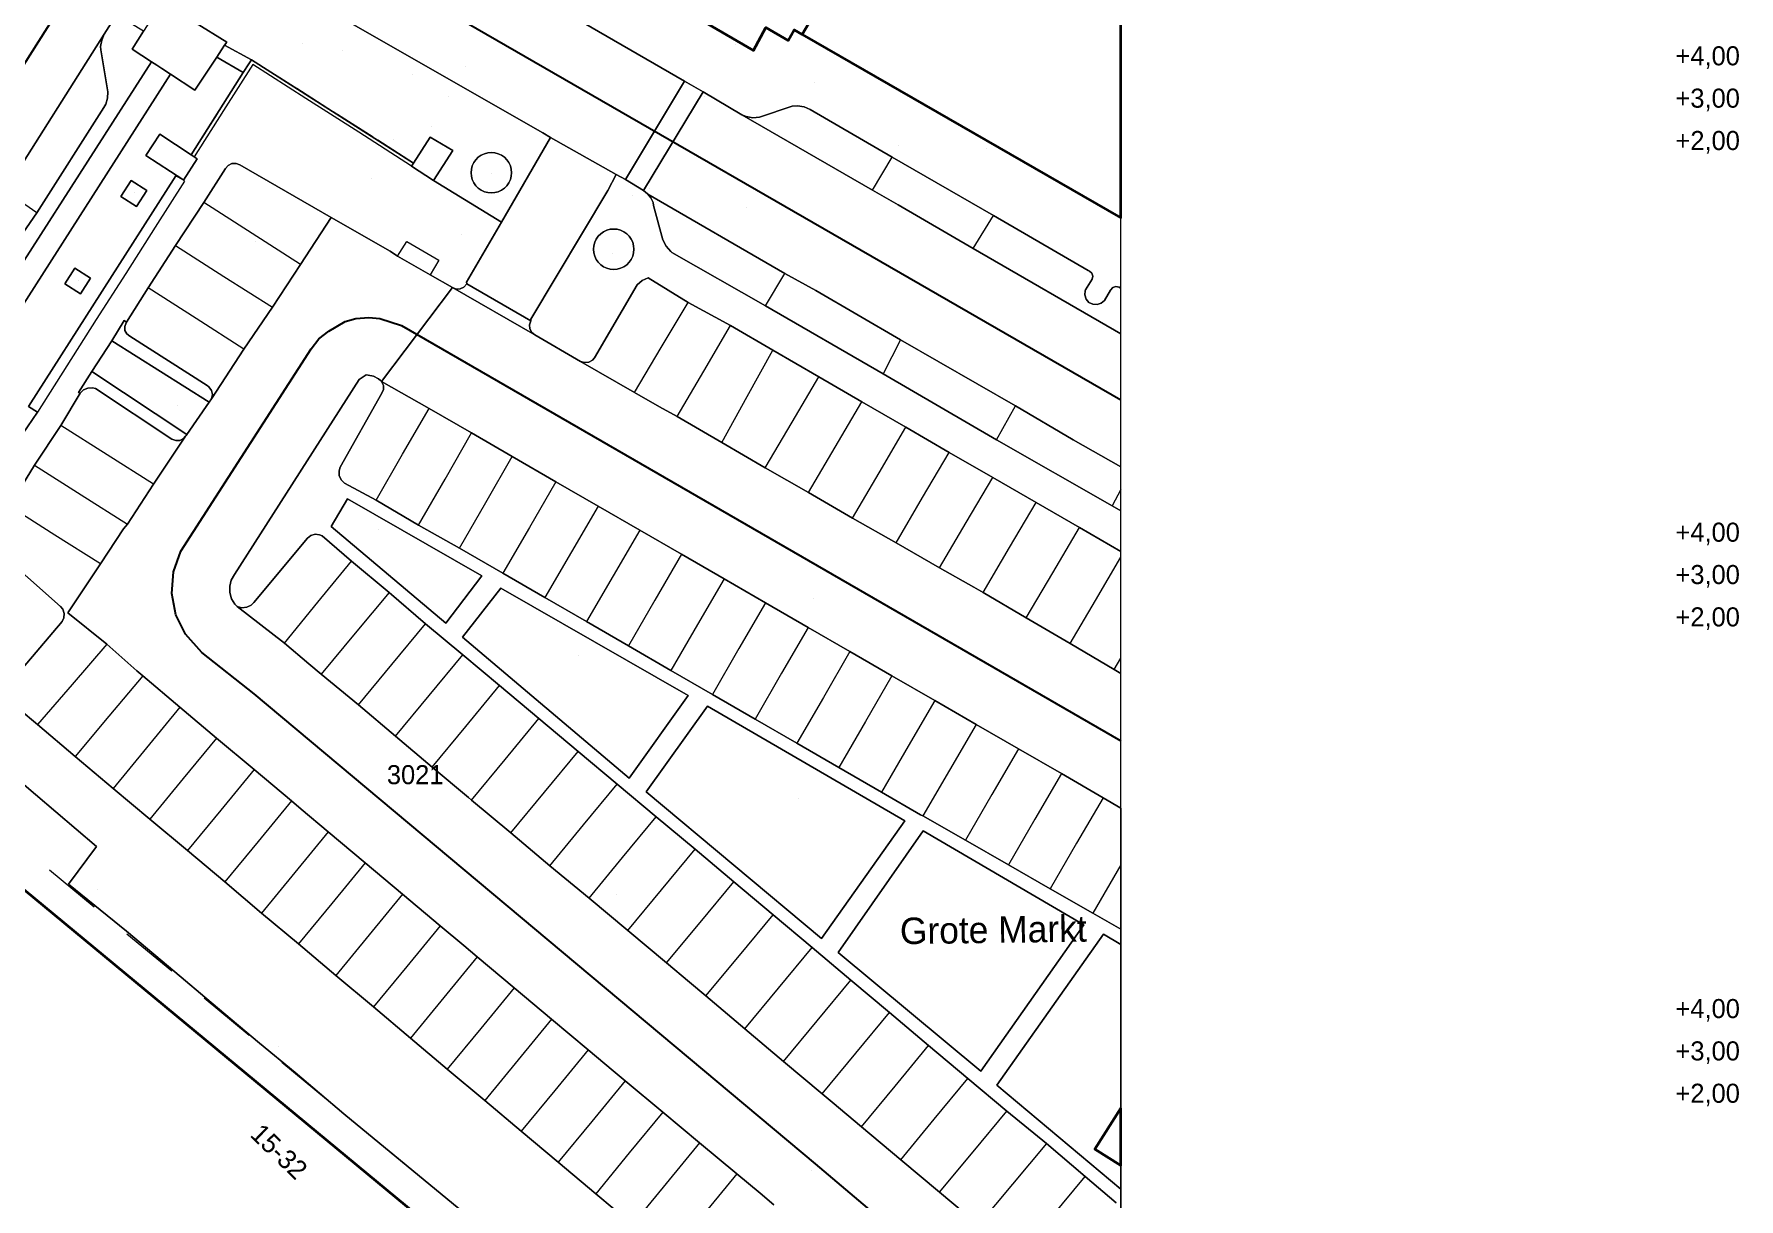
# Model space of a CAD drawing. Header units: metres. Extents: x 0 to 105485, y 0 to 425721.
# Drawn here: x 105278.6 to 105359.2, y 425529.5 to 425584.5 of the extents above; entities that cross this region are included whole.
import ezdxf
from ezdxf.enums import TextEntityAlignment as Align

# ---------------------------------------------------------------- set-up
doc = ezdxf.new("R2010")
doc.units = ezdxf.units.M
doc.header["$MEASUREMENT"] = 0
doc.linetypes.add('IE-TERREINAFSCHEIDING_KUNSTMATIG-SO', pattern=[11, 4, -1, 4, -2])
doc.linetypes.add('KG-PERCEEL-SO', pattern=[19, 5.5, -4, 5.5, -4])
for name, color, linetype, lineweight in [('B-XX-GR-BOOM-G', 90, 'Continuous', 13), ('B-XX-IE-AFVAL APART PLAATS-G', 7, 'Continuous', 18), ('B-XX-IE-MEUBILAIR-G', 7, 'Continuous', 18), ('B-XX-IE-MEUBILAIR_WEGMEUBILAIR-G', 7, 'Continuous', 18), ('B-XX-IE-MEUBILAIR_WEGMEUBILAIR_AFVALBAK-G', 7, 'Continuous', 18), ('B-XX-IE-TERREINAFSCHEIDING_KUNSTMATIG_MUUR-G', 90, 'IE-TERREINAFSCHEIDING_KUNSTMATIG-SO', 18), ('B-XX-KG-GRENS_PERCEEL-G', 150, 'KG-PERCEEL-SO', 18), ('B-XX-KG-GRENS_PERCEEL-T', 150, 'KG-PERCEEL-SO', 18), ('B-XX-OG-BEBOUWING-G', 7, 'Continuous', 35), ('B-XX-OG-BEBOUWING_HUISNUMMER-T', 7, 'Continuous', 18), ('B-XX-OG-BEBOUWING_LAGE TRAFO-G', 7, 'Continuous', 18), ('B-XX-OG-BEBOUWING_STRAATNAAM-T', 7, 'Continuous', 18), ('B-XX-VH-GESLOTENVERHARDING_BETON-G', 10, 'Continuous', 18), ('B-XX-VH-ONVERHARD_ZAND-G', 210, 'Continuous', 18), ('B-XX-VH-OPENVERHARDING-G', 90, 'Continuous', 18), ('B-XX-VH-OPENVERHARDING_BETONSTRAATSTEEN-G', 90, 'Continuous', 18), ('B-XX-VW-MARKERING-G', 7, 'Continuous', 18), ('N-XX-AL-PROFIELBALK-T', 7, 'Continuous', 25)]:
    doc.layers.add(name, color=color, linetype=linetype, lineweight=lineweight)
doc.layers.add('GIS-WEGVAKKEN', color=2, linetype='Continuous')

msp = doc.modelspace()

# ---------------------------------------------------------------- linework, layer by layer
at = {"layer": 'B-XX-GR-BOOM-G', "color": 0, "true_color": 0x604a38}
for points in [[(105300.244, 425577.938, 2.958239181431812), (105300.244, 425577.938, 5.758239181431811)], [(105283.401, 425577.043, 3.108045193248712), (105283.401, 425577.043, 5.908045193248713)], [(105305.985, 425574.186, 3.089286443124577), (105305.985, 425574.186, 5.889286443124577)], [(105280.733, 425572.883, 3.100737813591176), (105280.733, 425572.883, 5.900737813591176)], [(105285.438, 425567.005, 3.119310834182365), (105285.438, 425567.005, 5.919310834182365)], [(105294.891, 425561.141, 3.275333245595296), (105294.891, 425561.141, 6.075333245595296)], [(105304.367, 425555.178, 3.253999948501587), (105304.367, 425555.178, 6.053999948501587)], [(105314.759, 425548.412, 0), (105314.759, 425548.412, 2.8)], [(105324.351, 425542.153, 0), (105324.351, 425542.153, 2.8)]]:
    msp.add_polyline3d(points, dxfattribs=at)
at = {"layer": 'B-XX-IE-AFVAL APART PLAATS-G', "color": 0, "true_color": 0x604a38}
msp.add_polyline3d([(105291.339, 425584.1, 2.807428883012443), (105291.339, 425584.1, 4.307428883012443)], dxfattribs=at)
at = {"layer": 'B-XX-IE-MEUBILAIR-G', "color": 0, "true_color": 0x604a38}
for points in [[(105311.773, 425584.028, 3.09112537312683), (105311.773, 425584.028, 4.59112537312683)], [(105293.223, 425583.742, 2.793698293587286), (105293.223, 425583.742, 5.793698293587285)], [(105296.505, 425582.616, 2.827293120577313), (105296.505, 425582.616, 5.827293120577313)], [(105299.034, 425583.012, 2.852960974269262), (105299.034, 425583.012, 5.852960974269262)], [(105298.214, 425581.575, 2.851384335164111), (105298.214, 425581.575, 5.851384335164111)], [(105310.333, 425581.558, 2.962277747065407), (105310.333, 425581.558, 4.462277747065407)], [(105315.512, 425582.242, 3.075884814897911), (105315.512, 425582.242, 4.575884814897911)], [(105297.422, 425580.155, 2.93806180014638), (105297.422, 425580.155, 5.938061800146381)], [(105295.611, 425579.564, 3.043865669686923), (105295.611, 425579.564, 4.543865669686923)], [(105319.505, 425579.266, 3.106386391491615), (105319.505, 425579.266, 4.606386391491615)], [(105323.63, 425579.135, 3.169100046157837), (105323.63, 425579.135, 4.669100046157837)], [(105306.925, 425576.885, 2.953422183095945), (105306.925, 425576.885, 5.953422183095945)], [(105307.712, 425577.21, 2.939318182036072), (105307.712, 425577.21, 4.439318182036072)], [(105312.309, 425576.319, 2.973654081877916), (105312.309, 425576.319, 4.473654081877916)], [(105319.478, 425576.465, 2.966601578288001), (105319.478, 425576.465, 4.466601578288001)], [(105289.109, 425574.714, 2.999950649418999), (105289.109, 425574.714, 4.499950649418999)], [(105295.46, 425574.279, 3.02985924832366), (105295.46, 425574.279, 4.52985924832366)], [(105315.583, 425572.416, 2.972907877309333), (105315.583, 425572.416, 4.472907877309334)], [(105288.551, 425569.643, 3.013492964126113), (105288.551, 425569.643, 4.513492964126113)], [(105308.186, 425566.923, 3.031085734179221), (105308.186, 425566.923, 4.531085734179221)], [(105298.742, 425566.029, 3.035634406129216), (105298.742, 425566.029, 4.535634406129216)], [(105327.735, 425565.364, 3.046849905831934), (105327.735, 425565.364, 4.546849905831934)], [(105282.867, 425561.155, 2.994775150628791), (105282.867, 425561.155, 4.494775150628792)], [(105307.395, 425561.002, 3.019601306091094), (105307.395, 425561.002, 4.519601306091094)], [(105323.04, 425558.408, 2.991989866523899), (105323.04, 425558.408, 4.491989866523898)], [(105315.489, 425557.883, 3.072984837043324), (105315.489, 425557.883, 4.572984837043323)], [(105283.496, 425554.449, 3.030507042213617), (105283.496, 425554.449, 4.530507042213617)], [(105291.623, 425554.789, 3.049542884311374), (105291.623, 425554.789, 4.549542884311373)], [(105320.185, 425553.627, 3.058797307846416), (105320.185, 425553.627, 4.558797307846415)], [(105291.254, 425547.919, 3.039711586605881), (105291.254, 425547.919, 4.539711586605881)], [(105299.159, 425548.465, 3.054914884178205), (105299.159, 425548.465, 4.554914884178205)], [(105281.641, 425544.14, 3.381839398149827), (105281.641, 425544.14, 4.881839398149827)], [(105306.157, 425543.901, 3.066734961786119), (105306.157, 425543.901, 4.566734961786119)], [(105298.943, 425541.472, 3.046790940701472), (105298.943, 425541.472, 4.546790940701472)], [(105309.614, 425539.748, 3.05122386966544), (105309.614, 425539.748, 4.55122386966544)], [(105290.19, 425536.731, 3.37949304080996), (105290.19, 425536.731, 4.87949304080996)], [(105306.008, 425535.563, 3.05246336461708), (105306.008, 425535.563, 4.552463364617081)], [(105316.357, 425534.072, 3.036921539368791), (105316.357, 425534.072, 4.536921539368791)], [(105315.394, 425530.835, 3.110773027858691), (105315.394, 425530.835, 4.610773027858691)], [(105312.944, 425529.774, 3.047017634660071), (105312.944, 425529.774, 4.547017634660071)]]:
    msp.add_polyline3d(points, dxfattribs=at)
at = {"layer": 'B-XX-IE-MEUBILAIR_WEGMEUBILAIR-G', "color": 0, "true_color": 0x604a38}
msp.add_polyline3d([(105298.839, 425575.071, 3.055795016530276), (105298.839, 425575.071, 4.555795016530276)], dxfattribs=at)
at = {"layer": 'B-XX-IE-MEUBILAIR_WEGMEUBILAIR_AFVALBAK-G', "color": 0, "true_color": 0x604a38}
msp.add_polyline3d([(105294.601, 425577.701, 3.11839538407513), (105294.601, 425577.701, 4.61839538407513)], dxfattribs=at)
at = {"layer": 'B-XX-IE-TERREINAFSCHEIDING_KUNSTMATIG_MUUR-G', "ltscale": 0.5, "flags": 128}
for points in [[(105288.908, 425583.317), (105288.782, 425583.118)], [(105296.572, 425578.436), (105288.908, 425583.317)], [(105288.524, 425582.712), (105286.058, 425578.821)], [(105288.782, 425583.118), (105288.524, 425582.712)]]:
    msp.add_lwpolyline(points, dxfattribs=at)
at = {"layer": 'B-XX-IE-TERREINAFSCHEIDING_KUNSTMATIG_MUUR-G', "color": 0, "ltscale": 0.5, "true_color": 0x8c7868}
for points in [[(105288.908, 425583.317, 2.920030392330442), (105288.782, 425583.118, 2.958298099687958)], [(105296.572, 425578.436, 3.061254972751788), (105294.656, 425579.65625, 3.072947562078618), (105292.74, 425580.8765, 3.031697620554639), (105290.824, 425582.09675, 3.011863210878171), (105288.908, 425583.317, 2.920030392330442)], [(105288.524, 425582.712, 3.066674438622444), (105287.291, 425580.7665, 3.166885248181484), (105286.058, 425578.821, 3.15119814888576)], [(105288.782, 425583.118, 2.958298099687958), (105288.524, 425582.712, 3.066674438622444)]]:
    msp.add_polyline3d(points, dxfattribs=at)
at = {"layer": 'B-XX-KG-GRENS_PERCEEL-G', "ltscale": 0.5, "flags": 128}
for points in [[(105314.894, 425584.535), (105314.563, 425584.725), (105314.269, 425584.217), (105313.222, 425584.833), (105312.635, 425583.757), (105307.638, 425586.663), (105308.225, 425587.71), (105305.981, 425589.002), (105305.364, 425587.955), (105300.457, 425590.892), (105301.014, 425591.849), (105298.71, 425593.2), (105298.123, 425592.183), (105294.892, 425594.062), (105296.507, 425596.815), (105297.015, 425596.521), (105300.654, 425603.043), (105299.966, 425603.424), (105300.021, 425603.901), (105301.753, 425606.953), (105302.71, 425606.395), (105306.291, 425612.767), (105308.558, 425612.28), (105308.641, 425612.995), (105311.027, 425612.598), (105310.943, 425611.942), (105312.971, 425611.542), (105313.084, 425612.287), (105315.44, 425611.89), (105315.386, 425611.235), (105317.443, 425610.864), (105317.557, 425611.55), (105319.884, 425611.034), (105319.859, 425610.468), (105320.128, 425610.351), (105319.453, 425609.124), (105320.771, 425608.212), (105318.806, 425597.297), (105317.759, 425597.943), (105316.438, 425595.61), (105320.178, 425593.437)], [(105314.894, 425584.535), (105330, 425575.8550933775)], [(105254.073, 425521.274), (105244.567, 425529.265), (105247.05, 425532.218), (105246.846, 425532.388), (105247.512, 425533.178), (105247.715, 425533.009), (105250.269, 425536.047), (105250.072, 425536.211), (105250.809, 425537.085), (105251.005, 425536.922), (105253.641, 425540.057), (105253.45, 425540.215), (105254.2, 425541.104), (105254.389, 425540.947), (105257.066, 425544.131), (105256.883, 425544.283), (105257.537, 425545.058), (105257.719, 425544.907), (105260.396, 425548.091), (105260.22, 425548.237), (105260.845, 425548.978), (105261.019, 425548.832), (105263.657, 425551.97), (105263.488, 425552.11), (105264.25, 425553.014), (105264.417, 425552.874), (105267.043, 425555.997), (105266.881, 425556.131), (105267.56, 425556.936), (105267.72, 425556.802), (105268.216, 425557.393), (105277.722, 425549.372), (105276.248, 425547.633), (105292.889, 425533.864), (105306.141, 425522.926), (105304.731, 425520.592), (105297.566, 425511.957)]]:
    msp.add_lwpolyline(points, dxfattribs=at)
at = {"layer": 'B-XX-OG-BEBOUWING-G', "ltscale": 0.5}
for points in [[(105314.942, 425584.507), (105330, 425575.8548314604), (105330, 425589.5798050262), (105323.091, 425593.504), (105320.942, 425594.724), (105320.85, 425594.569), (105320.183, 425593.434)], [(105272.505, 425542.956), (105274.124, 425541.659), (105272.413, 425539.68), (105274.453, 425537.88), (105271.207, 425534.31), (105297.211, 425512.258), (105297.344, 425512.145), (105297.566, 425511.957), (105304.731, 425520.592), (105302.663, 425522.242), (105303.399, 425523.231), (105275.305, 425546.463)], [(105330, 425533.7910403009), (105328.771, 425531.864), (105330, 425531.0881837179)]]:
    msp.add_lwpolyline(points, close=True, dxfattribs=at)
msp.add_lwpolyline([(105307.638, 425586.663), (105312.635, 425583.758), (105313.222, 425584.833), (105314.269, 425584.217), (105314.563, 425584.725), (105314.942, 425584.507), (105320.183, 425593.434)], dxfattribs=at)
at = {"layer": 'B-XX-OG-BEBOUWING_LAGE TRAFO-G', "ltscale": 0.5}
for points in [[(105285.667, 425577.652), (105285.699, 425577.631), (105286.339, 425578.636), (105286.199, 425578.728), (105286.058, 425578.821), (105284.578, 425579.793), (105283.924, 425578.79)], [(105296.572, 425578.436), (105296.48, 425578.291), (105297.52, 425577.618), (105298.423, 425579.027), (105297.355, 425579.665)]]:
    msp.add_lwpolyline(points, close=True, dxfattribs=at)
at = {"layer": 'B-XX-VH-GESLOTENVERHARDING_BETON-G', "ltscale": 0.5}
msp.add_lwpolyline([(105284.685, 425586.027), (105283.814, 425584.659), (105283.274, 425583.811), (105284.179, 425583.219), (105284.433, 425583.052), (105284.674, 425582.894), (105285.079, 425582.629), (105286.238, 425581.87), (105287.276, 425583.444), (105287.497, 425583.78), (105287.641, 425583.999), (105287.738, 425584.146)], close=True, dxfattribs=at)
at = {"layer": 'B-XX-VH-ONVERHARD_ZAND-G', "ltscale": 0.5}
for points in [[(105301.202, 425577.979), (105301.187, 425578.145), (105301.144, 425578.307), (105301.074, 425578.458), (105300.978, 425578.594), (105300.86, 425578.712), (105300.724, 425578.808), (105300.573, 425578.878), (105300.412, 425578.921), (105300.245, 425578.936), (105300.079, 425578.921), (105299.918, 425578.878), (105299.767, 425578.808), (105299.631, 425578.712), (105299.513, 425578.594), (105299.417, 425578.458), (105299.347, 425578.307), (105299.304, 425578.145), (105299.289, 425577.979), (105299.304, 425577.813), (105299.347, 425577.652), (105299.417, 425577.501), (105299.513, 425577.365), (105299.631, 425577.247), (105299.767, 425577.151), (105299.918, 425577.081), (105300.079, 425577.038), (105300.245, 425577.023), (105300.412, 425577.038), (105300.573, 425577.081), (105300.724, 425577.151), (105300.86, 425577.247), (105300.978, 425577.365), (105301.074, 425577.501), (105301.144, 425577.652), (105301.187, 425577.813)], [(105282.736, 425576.855), (105283.48, 425576.382), (105283.962, 425577.139), (105283.218, 425577.613)], [(105306.984, 425574.365), (105306.969, 425574.531), (105306.926, 425574.692), (105306.856, 425574.843), (105306.76, 425574.979), (105306.642, 425575.097), (105306.506, 425575.192), (105306.355, 425575.263), (105306.194, 425575.306), (105306.028, 425575.32), (105305.862, 425575.306), (105305.702, 425575.263), (105305.551, 425575.192), (105305.414, 425575.097), (105305.296, 425574.979), (105305.201, 425574.843), (105305.13, 425574.692), (105305.087, 425574.531), (105305.073, 425574.365), (105305.087, 425574.199), (105305.13, 425574.038), (105305.201, 425573.887), (105305.296, 425573.751), (105305.414, 425573.633), (105305.551, 425573.538), (105305.702, 425573.467), (105305.862, 425573.424), (105306.028, 425573.41), (105306.194, 425573.424), (105306.355, 425573.467), (105306.506, 425573.538), (105306.642, 425573.633), (105306.76, 425573.751), (105306.856, 425573.887), (105306.926, 425574.038), (105306.969, 425574.199)], [(105280.093, 425572.723), (105280.838, 425572.253), (105281.31, 425573.002), (105280.564, 425573.471)], [(105282.319, 425570.043), (105281.365, 425568.584), (105285.849, 425565.612), (105286.913, 425567.134)], [(105292.682, 425561.276), (105298.095, 425556.705), (105299.791, 425558.94), (105293.447, 425562.58)], [(105309.544, 425553.29), (105300.69, 425558.36), (105298.88, 425556.038), (105306.763, 425549.38)], [(105315.856, 425541.807), (105319.788, 425547.371), (105310.459, 425552.781), (105307.564, 425548.73)], [(105323.381, 425535.537), (105328.253, 425542.452), (105320.649, 425546.891), (105316.641, 425541.15)], [(105330, 425541.5291372632), (105329.174, 425542.011), (105324.138, 425534.882), (105330, 425529.9758699238)], [(105330, 425531.0881837179), (105328.771, 425531.864), (105330, 425533.7910403009)]]:
    msp.add_lwpolyline(points, close=True, dxfattribs=at)
at = {"layer": 'B-XX-VH-OPENVERHARDING-G', "ltscale": 0.5}
for points in [[(105292.82, 425591.868), (105292.151, 425592.393), (105291.953, 425592.599), (105291.508, 425593.141), (105291.128, 425593.73), (105290.817, 425594.359), (105290.58, 425595.019), (105290.419, 425595.702), (105290.337, 425596.399), (105290.337, 425596.464), (105284.962, 425587.535), (105285.516, 425587.733), (105286.16, 425587.883), (105286.816, 425587.955), (105287.477, 425587.946), (105288.132, 425587.858), (105288.771, 425587.691), (105289.386, 425587.448), (105289.966, 425587.133), (105302.682, 425579.87), (105303.047, 425579.636), (105306.145, 425577.895), (105306.592, 425577.654), (105309.37, 425582.307)], [(105274.232, 425572.682), (105277.278, 425577.13), (105281.956, 425584.515), (105282.538, 425585.434), (105278.317, 425587.956), (105276.419, 425584.876), (105273.281, 425580.059), (105269.636, 425574.746), (105269.11, 425574.016), (105267.13, 425571.186), (105263.379, 425566.275), (105258.88, 425560.602), (105254.13, 425554.753), (105253.004, 425553.386), (105252.283, 425552.577), (105256.243, 425549.562), (105257.704, 425551.305), (105261.128, 425555.448), (105264.453, 425559.604), (105267.828, 425563.942), (105271.027, 425568.182)], [(105289.966, 425587.133), (105289.386, 425587.448), (105288.771, 425587.691), (105288.132, 425587.858), (105287.477, 425587.946), (105286.816, 425587.955), (105286.16, 425587.883), (105285.516, 425587.733), (105284.962, 425587.535), (105284.685, 425586.027), (105287.738, 425584.146), (105287.641, 425583.999), (105288.908, 425583.317), (105296.572, 425578.436), (105297.355, 425579.665), (105298.423, 425579.027), (105297.52, 425577.618), (105300.723, 425575.648), (105303.047, 425579.636), (105302.682, 425579.87)], [(105287.641, 425583.999), (105287.497, 425583.78), (105287.276, 425583.444), (105288.524, 425582.712), (105288.782, 425583.118), (105288.908, 425583.317)], [(105285.079, 425582.629), (105284.674, 425582.894), (105284.433, 425583.052), (105284.179, 425583.219), (105269.127, 425559.755), (105269.347, 425559.569), (105269.597, 425559.383), (105269.974, 425559.033)], [(105285.667, 425577.652), (105283.924, 425578.79), (105284.578, 425579.793), (105286.058, 425578.821), (105288.524, 425582.712), (105287.276, 425583.444), (105286.238, 425581.87), (105285.079, 425582.629), (105269.974, 425559.033), (105272.098, 425557.236), (105277.655, 425565.852), (105277.891, 425565.693), (105278.084, 425565.632), (105278.797, 425566.674), (105278.379, 425566.933), (105285.339, 425577.837)], [(105310.263, 425581.791), (105309.37, 425582.307), (105306.592, 425577.654), (105307.444, 425577.141)], [(105330, 425570.3672306548), (105323.023, 425574.406), (105319.478, 425576.465), (105318.263, 425577.155), (105312.09, 425580.71), (105310.263, 425581.791), (105307.444, 425577.141), (105307.63, 425576.978), (105307.644, 425576.962), (105314.119, 425573.212), (105315.583, 425572.416), (105319.58, 425570.09), (105325.012, 425566.962), (105327.735, 425565.364), (105330, 425564.0925094549)], [(105323.973, 425575.951), (105319.194, 425578.72), (105315.314, 425580.958), (105315.022, 425581.083), (105314.708, 425581.132), (105314.456, 425581.114), (105312.912, 425580.601), (105312.601, 425580.575), (105312.294, 425580.628), (105312.09, 425580.71), (105318.263, 425577.155), (105319.478, 425576.465), (105323.023, 425574.406), (105330, 425570.3672306548), (105330, 425572.5136675567), (105329.911, 425572.565), (105329.763, 425572.603), (105329.615, 425572.561), (105329.5, 425572.439), (105329.217, 425571.943), (105329.062, 425571.811), (105328.869, 425571.748), (105328.666, 425571.764), (105328.485, 425571.855), (105328.353, 425572.01), (105328.289, 425572.203), (105328.304, 425572.405), (105328.317, 425572.445), (105328.64, 425572.946), (105328.674, 425573.092), (105328.629, 425573.234), (105328.518, 425573.334), (105328.454, 425573.358)], [(105291.234, 425573.639), (105292.669, 425575.871), (105288.356, 425578.354), (105288.186, 425578.416), (105287.989, 425578.407), (105287.811, 425578.322), (105287.681, 425578.173), (105286.663, 425576.576), (105285.317, 425574.544), (105284.036, 425572.546), (105283.008, 425570.927), (105282.984, 425570.886), (105282.918, 425570.714), (105282.929, 425570.529), (105283.017, 425570.367), (105283.164, 425570.255), (105286.813, 425567.93), (105286.903, 425567.862), (105287.018, 425567.697), (105287.061, 425567.5), (105287.024, 425567.304), (105288.551, 425569.643), (105289.897, 425571.625)], [(105299.918, 425578.878), (105300.079, 425578.921), (105300.245, 425578.936), (105300.412, 425578.921), (105300.573, 425578.878), (105300.724, 425578.808), (105300.86, 425578.712), (105300.978, 425578.594), (105301.074, 425578.458), (105301.144, 425578.307), (105301.187, 425578.145), (105301.202, 425577.979), (105301.187, 425577.813), (105301.144, 425577.652), (105301.074, 425577.501), (105300.978, 425577.365), (105300.86, 425577.247), (105300.724, 425577.151), (105300.573, 425577.081), (105300.412, 425577.038), (105300.245, 425577.023), (105300.079, 425577.038), (105299.918, 425577.081), (105299.767, 425577.151), (105299.631, 425577.247), (105299.513, 425577.365), (105299.417, 425577.501), (105299.347, 425577.652), (105299.304, 425577.813), (105299.289, 425577.979), (105299.304, 425578.145), (105299.347, 425578.307), (105299.417, 425578.458), (105299.513, 425578.594), (105299.631, 425578.712), (105299.767, 425578.808)], [(105282.736, 425576.855), (105283.218, 425577.613), (105283.962, 425577.139), (105283.48, 425576.382)], [(105313.204, 425571.686), (105308.774, 425574.212), (105308.73, 425574.252), (105308.505, 425574.509), (105308.345, 425574.811), (105307.906, 425576.427), (105307.886, 425576.579), (105307.791, 425576.8), (105307.644, 425576.962), (105307.63, 425576.978), (105307.444, 425577.141), (105306.592, 425577.654), (105306.145, 425577.895), (105305.75, 425577.146), (105302.109, 425571.065), (105302.106, 425570.98), (105302.046, 425570.797), (105302.064, 425570.604), (105302.157, 425570.434), (105302.303, 425570.322), (105304.454, 425569.069), (105304.648, 425569.011), (105304.849, 425569.031), (105305.028, 425569.127), (105305.121, 425569.228), (105307.13, 425572.688), (105307.373, 425572.889), (105307.651, 425573.018), (105309.543, 425571.85), (105311.552, 425570.755), (105313.542, 425569.595), (105315.72, 425568.336), (105317.755, 425567.16), (105319.84, 425565.955), (105321.888, 425564.771), (105323.94, 425563.584), (105325.993, 425562.398), (105328.034, 425561.218), (105330, 425560.0818788462), (105330, 425562.002837532), (105329.59, 425562.238), (105324.111, 425565.365), (105318.762, 425568.472)], [(105325.012, 425566.962), (105319.58, 425570.09), (105315.583, 425572.416), (105314.119, 425573.212), (105307.644, 425576.962), (105307.791, 425576.8), (105307.886, 425576.579), (105307.906, 425576.427), (105308.345, 425574.811), (105308.505, 425574.509), (105308.73, 425574.252), (105308.774, 425574.212), (105313.204, 425571.686), (105318.762, 425568.472), (105324.111, 425565.365), (105329.59, 425562.238), (105330, 425562.002837532), (105330, 425564.0925094549), (105327.735, 425565.364)], [(105306.969, 425574.199), (105306.926, 425574.038), (105306.856, 425573.887), (105306.76, 425573.751), (105306.642, 425573.633), (105306.506, 425573.538), (105306.355, 425573.467), (105306.194, 425573.424), (105306.028, 425573.41), (105305.862, 425573.424), (105305.702, 425573.467), (105305.551, 425573.538), (105305.414, 425573.633), (105305.296, 425573.751), (105305.201, 425573.887), (105305.13, 425574.038), (105305.087, 425574.199), (105305.073, 425574.365), (105305.087, 425574.531), (105305.13, 425574.692), (105305.201, 425574.843), (105305.296, 425574.979), (105305.414, 425575.097), (105305.551, 425575.192), (105305.702, 425575.263), (105305.862, 425575.306), (105306.028, 425575.32), (105306.194, 425575.306), (105306.355, 425575.263), (105306.506, 425575.192), (105306.642, 425575.097), (105306.76, 425574.979), (105306.856, 425574.843), (105306.926, 425574.692), (105306.969, 425574.531), (105306.984, 425574.365)], [(105280.093, 425572.723), (105280.564, 425573.471), (105281.31, 425573.002), (105280.838, 425572.253)], [(105330, 425560.0818788462), (105328.034, 425561.218), (105325.993, 425562.398), (105323.94, 425563.584), (105321.888, 425564.771), (105319.84, 425565.955), (105317.755, 425567.16), (105315.72, 425568.336), (105313.542, 425569.595), (105311.552, 425570.755), (105309.543, 425571.85), (105307.651, 425573.018), (105307.373, 425572.889), (105307.13, 425572.688), (105305.121, 425569.228), (105305.028, 425569.127), (105304.849, 425569.031), (105304.648, 425569.011), (105304.454, 425569.069), (105307.014, 425567.603), (105308.186, 425566.923), (105309.024, 425566.463), (105311.142, 425565.23), (105313.192, 425564.045), (105315.228, 425562.869), (105317.313, 425561.664), (105319.37, 425560.495), (105321.43, 425559.323), (105323.04, 425558.408), (105323.487, 425558.145), (105325.521, 425556.951), (105327.593, 425555.735), (105329.68, 425554.509), (105330, 425554.3235882353)], [(105283.164, 425570.255), (105283.017, 425570.367), (105282.929, 425570.529), (105282.918, 425570.714), (105282.984, 425570.886), (105283.008, 425570.927), (105282.899, 425570.999), (105282.319, 425570.043), (105286.913, 425567.134), (105287.024, 425567.304), (105287.061, 425567.5), (105287.018, 425567.697), (105286.903, 425567.862), (105286.813, 425567.93)], [(105285.849, 425565.612), (105281.365, 425568.584), (105280.732, 425567.602), (105280.809, 425567.562), (105280.971, 425567.719), (105281.177, 425567.809), (105281.401, 425567.822), (105281.547, 425567.786), (105285.144, 425565.395), (105285.328, 425565.326), (105285.523, 425565.335), (105285.7, 425565.421), (105285.795, 425565.532), (105285.828, 425565.569)], [(105321.201, 425553.049), (105319.179, 425554.216), (105317.194, 425555.362), (105315.219, 425556.502), (105313.205, 425557.665), (105311.248, 425558.795), (105309.231, 425559.959), (105307.257, 425561.099), (105305.292, 425562.233), (105303.298, 425563.384), (105301.234, 425564.576), (105299.312, 425565.685), (105297.3, 425566.847), (105295.058, 425568.113), (105295.142, 425567.936), (105295.146, 425567.742), (105295.073, 425567.561), (105293.101, 425564.077), (105293.048, 425563.892), (105293.061, 425563.672), (105293.151, 425563.471), (105293.305, 425563.314), (105294.806, 425562.518), (105296.806, 425561.334), (105298.738, 425560.242), (105300.787, 425559.06), (105302.78, 425557.909), (105304.746, 425556.774), (105306.72, 425555.634), (105308.736, 425554.47), (105310.693, 425553.339), (105312.707, 425552.176), (105314.681, 425551.036), (105316.667, 425549.89), (105318.689, 425548.722), (105320.533, 425547.657), (105320.639, 425547.597), (105322.65, 425546.447), (105324.682, 425545.287), (105326.655, 425544.159), (105328.676, 425543.004), (105330, 425542.2479881657), (105330, 425547.9693809524), (105329.152, 425548.459), (105327.184, 425549.595), (105325.157, 425550.765), (105323.151, 425551.923)], [(105292.682, 425561.276), (105293.447, 425562.58), (105299.791, 425558.94), (105298.095, 425556.705)], [(105309.544, 425553.29), (105306.763, 425549.38), (105298.88, 425556.038), (105300.69, 425558.36)], [(105315.856, 425541.807), (105307.564, 425548.73), (105310.459, 425552.781), (105319.788, 425547.371)], [(105323.381, 425535.537), (105316.641, 425541.15), (105320.649, 425546.891), (105328.253, 425542.452)], [(105330, 425529.9758699238), (105324.138, 425534.882), (105329.174, 425542.011), (105330, 425541.5291372632)]]:
    msp.add_lwpolyline(points, close=True, dxfattribs=at)
for points in [[(105292.82, 425591.868), (105309.37, 425582.307), (105310.263, 425581.791), (105312.09, 425580.71), (105312.294, 425580.628), (105312.601, 425580.575), (105312.912, 425580.601), (105314.456, 425581.114), (105314.708, 425581.132), (105315.022, 425581.083), (105315.314, 425580.958), (105319.194, 425578.72), (105323.973, 425575.951), (105328.454, 425573.358), (105328.518, 425573.334), (105328.629, 425573.234), (105328.674, 425573.092), (105328.64, 425572.946), (105328.317, 425572.445), (105328.304, 425572.405), (105328.289, 425572.203), (105328.353, 425572.01), (105328.485, 425571.855), (105328.666, 425571.764), (105328.869, 425571.748), (105329.062, 425571.811), (105329.217, 425571.943), (105329.5, 425572.439), (105329.615, 425572.561), (105329.763, 425572.603), (105329.911, 425572.565), (105330, 425572.5136675567), (105330, 425575.8548314604), (105314.942, 425584.507), (105314.563, 425584.725), (105314.269, 425584.217), (105313.222, 425584.833), (105312.635, 425583.758), (105307.638, 425586.663)], [(105269.127, 425559.755), (105284.179, 425583.219), (105283.274, 425583.811), (105283.814, 425584.659), (105282.538, 425585.434), (105281.956, 425584.515), (105281.832, 425584.237), (105281.783, 425583.935), (105281.787, 425583.786), (105282.124, 425581.792), (105282.114, 425581.5), (105282.025, 425581.22), (105281.931, 425581.061), (105278.77, 425576.084), (105275.681, 425571.628)], [(105275.681, 425571.628), (105278.77, 425576.084), (105281.931, 425581.061), (105282.025, 425581.22), (105282.114, 425581.5), (105282.124, 425581.792), (105281.787, 425583.786), (105281.783, 425583.935), (105281.832, 425584.237), (105281.956, 425584.515), (105277.278, 425577.13)], [(105277.469, 425562.226), (105278.662, 425564.161), (105279.894, 425566.045), (105280.809, 425567.562), (105280.732, 425567.602), (105281.365, 425568.584), (105282.319, 425570.043), (105282.899, 425570.999), (105283.008, 425570.927), (105284.036, 425572.546), (105285.317, 425574.544), (105286.663, 425576.576), (105287.681, 425578.173), (105287.811, 425578.322), (105287.989, 425578.407), (105288.186, 425578.416), (105288.356, 425578.354), (105292.669, 425575.871), (105295.46, 425574.279), (105295.814, 425574.03), (105297.36, 425573.157), (105298.405, 425572.553), (105298.585, 425572.482), (105298.777, 425572.49), (105298.95, 425572.574), (105299.082, 425572.734), (105299.071, 425572.813), (105300.723, 425575.648), (105297.52, 425577.618), (105296.48, 425578.291), (105296.572, 425578.436), (105288.908, 425583.317), (105288.782, 425583.118), (105288.524, 425582.712), (105286.058, 425578.821), (105286.199, 425578.728), (105286.339, 425578.636), (105285.699, 425577.631), (105285.667, 425577.652), (105285.339, 425577.837), (105278.379, 425566.933), (105278.797, 425566.674), (105278.084, 425565.632)], [(105323.275, 425528.29), (105321.42, 425529.828), (105319.59, 425531.362), (105317.735, 425532.917), (105316.357, 425534.072), (105315.887, 425534.468), (105314.058, 425536.007), (105312.231, 425537.545), (105310.388, 425539.096), (105309.614, 425539.748), (105308.529, 425540.653), (105306.697, 425542.18), (105304.862, 425543.71), (105303.017, 425545.248), (105301.16, 425546.797), (105299.304, 425548.344), (105299.159, 425548.465), (105297.448, 425549.905), (105295.717, 425551.362), (105293.962, 425552.839), (105292.206, 425554.298), (105291.623, 425554.789), (105290.465, 425555.766), (105288.236, 425557.487), (105288.129, 425557.602), (105287.973, 425557.859), (105287.889, 425558.147), (105287.884, 425558.448), (105287.958, 425558.739), (105288.107, 425559), (105293.995, 425568.217), (105294.325, 425568.425), (105294.418, 425568.424), (105294.682, 425568.369), (105294.919, 425568.238), (105295.003, 425568.163), (105295.058, 425568.113), (105298.405, 425572.553), (105297.36, 425573.157), (105295.814, 425574.03), (105295.46, 425574.279), (105292.669, 425575.871), (105291.234, 425573.639), (105289.897, 425571.625), (105288.551, 425569.643), (105287.024, 425567.304), (105286.913, 425567.134), (105285.849, 425565.612), (105285.828, 425565.569), (105285.795, 425565.532), (105284.276, 425563.262), (105283.049, 425561.382), (105282.867, 425561.155), (105281.771, 425559.498), (105280.234, 425557.198), (105282.078, 425555.707), (105283.496, 425554.449), (105283.771, 425554.208), (105285.532, 425552.728), (105287.262, 425551.274), (105289.03, 425549.788), (105290.794, 425548.305), (105291.254, 425547.919), (105292.541, 425546.84), (105294.283, 425545.38), (105296.05, 425543.898), (105297.824, 425542.41), (105298.943, 425541.472), (105299.576, 425540.942), (105301.323, 425539.482), (105303.095, 425537.999), (105304.825, 425536.552), (105306.008, 425535.563), (105306.571, 425535.093), (105308.347, 425533.61), (105310.087, 425532.159), (105311.843, 425530.693), (105312.944, 425529.774), (105313.598, 425529.223)], [(105330, 425515.4809533074), (105330, 425554.3235882353), (105329.68, 425554.509), (105327.593, 425555.735), (105325.521, 425556.951), (105323.487, 425558.145), (105323.04, 425558.408), (105321.43, 425559.323), (105319.37, 425560.495), (105317.313, 425561.664), (105315.228, 425562.869), (105313.192, 425564.045), (105311.142, 425565.23), (105309.024, 425566.463), (105308.186, 425566.923), (105307.014, 425567.603), (105304.454, 425569.069), (105302.303, 425570.322), (105298.405, 425572.553), (105295.058, 425568.113), (105297.3, 425566.847), (105299.312, 425565.685), (105301.234, 425564.576), (105303.298, 425563.384), (105305.292, 425562.233), (105307.257, 425561.099), (105309.231, 425559.959), (105311.248, 425558.795), (105313.205, 425557.665), (105315.219, 425556.502), (105317.194, 425555.362), (105319.179, 425554.216), (105321.201, 425553.049), (105323.151, 425551.923), (105325.157, 425550.765), (105327.184, 425549.595), (105329.152, 425548.459), (105330, 425547.9693809524), (105330, 425524.8878177898)], [(105330, 425524.8878177898), (105330, 425542.2479881657), (105328.676, 425543.004), (105326.655, 425544.159), (105324.682, 425545.287), (105322.65, 425546.447), (105320.639, 425547.597), (105320.533, 425547.657), (105318.689, 425548.722), (105316.667, 425549.89), (105314.681, 425551.036), (105312.707, 425552.176), (105310.693, 425553.339), (105308.736, 425554.47), (105306.72, 425555.634), (105304.746, 425556.774), (105302.78, 425557.909), (105300.787, 425559.06), (105298.738, 425560.242), (105296.806, 425561.334), (105294.806, 425562.518), (105293.305, 425563.314), (105293.151, 425563.471), (105293.061, 425563.672), (105293.048, 425563.892), (105293.101, 425564.077), (105295.073, 425567.561), (105295.146, 425567.742), (105295.142, 425567.936), (105295.058, 425568.113), (105295.003, 425568.163), (105294.919, 425568.238), (105294.682, 425568.369), (105294.418, 425568.424), (105294.325, 425568.425), (105293.995, 425568.217), (105288.107, 425559), (105287.958, 425558.739), (105287.884, 425558.448), (105287.889, 425558.147), (105287.973, 425557.859), (105288.129, 425557.602), (105288.236, 425557.487), (105288.459, 425557.431), (105288.688, 425557.453), (105288.896, 425557.552), (105289.028, 425557.675), (105291.552, 425560.715), (105291.719, 425560.843), (105291.922, 425560.9), (105292.131, 425560.878), (105292.251, 425560.824), (105293.632, 425559.63), (105295.413, 425558.153), (105297.134, 425556.676), (105298.893, 425555.204), (105300.629, 425553.752), (105302.489, 425552.197), (105304.342, 425550.646), (105306.197, 425549.095), (105308.039, 425547.554), (105309.872, 425546.021), (105311.701, 425544.49), (105313.558, 425542.93), (105315.403, 425541.381), (105317.231, 425539.845), (105319.061, 425538.307), (105320.909, 425536.755), (105322.762, 425535.199), (105324.611, 425533.646), (105326.478, 425532.119), (105328.305, 425530.56), (105329.781, 425529.328)], [(105313.598, 425529.223), (105312.944, 425529.774), (105311.843, 425530.693), (105310.087, 425532.159), (105308.347, 425533.61), (105306.571, 425535.093), (105306.008, 425535.563), (105304.825, 425536.552), (105303.095, 425537.999), (105301.323, 425539.482), (105299.576, 425540.942), (105298.943, 425541.472), (105297.824, 425542.41), (105296.05, 425543.898), (105294.283, 425545.38), (105292.541, 425546.84), (105291.254, 425547.919), (105290.794, 425548.305), (105289.03, 425549.788), (105287.262, 425551.274), (105285.532, 425552.728), (105283.771, 425554.208), (105283.496, 425554.449), (105282.078, 425555.707), (105280.234, 425557.198), (105281.771, 425559.498), (105282.867, 425561.155), (105283.049, 425561.382), (105284.276, 425563.262), (105285.795, 425565.532), (105285.7, 425565.421), (105285.523, 425565.335), (105285.328, 425565.326), (105285.144, 425565.395), (105281.547, 425567.786), (105281.401, 425567.822), (105281.177, 425567.809), (105280.971, 425567.719), (105280.809, 425567.562), (105279.894, 425566.045), (105278.662, 425564.161), (105277.469, 425562.226)], [(105329.781, 425529.328), (105328.305, 425530.56), (105326.478, 425532.119), (105324.611, 425533.646), (105322.762, 425535.199), (105320.909, 425536.755), (105319.061, 425538.307), (105317.231, 425539.845), (105315.403, 425541.381), (105313.558, 425542.93), (105311.701, 425544.49), (105309.872, 425546.021), (105308.039, 425547.554), (105306.197, 425549.095), (105304.342, 425550.646), (105302.489, 425552.197), (105300.629, 425553.752), (105298.893, 425555.204), (105297.134, 425556.676), (105295.413, 425558.153), (105293.632, 425559.63), (105292.251, 425560.824), (105292.131, 425560.878), (105291.922, 425560.9), (105291.719, 425560.843), (105291.552, 425560.715), (105289.028, 425557.675), (105288.896, 425557.552), (105288.688, 425557.453), (105288.459, 425557.431), (105288.236, 425557.487), (105290.465, 425555.766), (105291.623, 425554.789), (105292.206, 425554.298), (105293.962, 425552.839), (105295.717, 425551.362), (105297.448, 425549.905), (105299.159, 425548.465), (105299.304, 425548.344), (105301.16, 425546.797), (105303.017, 425545.248), (105304.862, 425543.71), (105306.697, 425542.18), (105308.529, 425540.653), (105309.614, 425539.748), (105310.388, 425539.096), (105312.231, 425537.545), (105314.058, 425536.007), (105315.887, 425534.468), (105316.357, 425534.072), (105317.735, 425532.917), (105319.59, 425531.362), (105321.42, 425529.828), (105323.275, 425528.29)], [(105276.775, 425560.234), (105279.887, 425557.489), (105279.994, 425557.359), (105280.06, 425557.165), (105280.047, 425556.961), (105279.957, 425556.777), (105277.067, 425553.361), (105278.793, 425551.912), (105280.577, 425550.413), (105282.382, 425548.898), (105284.112, 425547.445), (105285.881, 425545.96), (105287.646, 425544.478), (105289.391, 425543.012), (105291.132, 425541.55), (105292.898, 425540.067), (105294.671, 425538.578), (105296.422, 425537.108), (105298.166, 425535.644), (105299.935, 425534.158), (105301.662, 425532.708), (105303.405, 425531.245), (105305.177, 425529.756), (105306.915, 425528.303)], [(105277.067, 425553.361), (105279.957, 425556.777), (105280.047, 425556.961), (105280.06, 425557.165), (105279.994, 425557.359), (105279.887, 425557.489), (105276.775, 425560.234)], [(105298.994, 425528.814), (105293.274, 425533.526), (105290.968, 425535.482), (105289.291, 425536.872), (105287.009, 425538.786), (105285.291, 425540.24), (105283.01, 425542.155), (105280.264, 425544.379), (105281.583, 425546.149), (105277.749, 425549.43), (105268.918, 425556.841), (105268.286, 425557.371), (105267.759, 425556.769), (105267.605, 425556.901), (105266.916, 425556.105), (105267.076, 425555.969), (105264.86, 425553.4), (105270.552, 425548.628), (105272.645, 425551.206), (105273.694, 425550.351), (105273.4, 425549.932), (105276.248, 425547.633), (105275.305, 425546.463), (105303.399, 425523.231)], [(105306.915, 425528.303), (105305.177, 425529.756), (105303.405, 425531.245), (105301.662, 425532.708), (105299.935, 425534.158), (105298.166, 425535.644), (105296.422, 425537.108), (105294.671, 425538.578), (105292.898, 425540.067), (105291.132, 425541.55), (105289.391, 425543.012), (105287.646, 425544.478), (105285.881, 425545.96), (105284.112, 425547.445), (105282.382, 425548.898), (105280.577, 425550.413), (105278.793, 425551.912), (105277.067, 425553.361)], [(105277.749, 425549.43), (105281.583, 425546.149), (105280.264, 425544.379), (105283.01, 425542.155), (105285.291, 425540.24), (105287.009, 425538.786), (105289.291, 425536.872), (105290.968, 425535.482), (105293.274, 425533.526), (105298.994, 425528.814)]]:
    msp.add_lwpolyline(points, dxfattribs=at)
at = {"layer": 'B-XX-VH-OPENVERHARDING_BETONSTRAATSTEEN-G', "ltscale": 0.5}
for points in [[(105306.145, 425577.895), (105303.047, 425579.636), (105300.723, 425575.648), (105299.071, 425572.813), (105299.082, 425572.734), (105302.106, 425570.98), (105302.109, 425571.065), (105305.75, 425577.146)], [(105299.082, 425572.734), (105298.95, 425572.574), (105298.777, 425572.49), (105298.585, 425572.482), (105298.405, 425572.553), (105302.303, 425570.322), (105302.157, 425570.434), (105302.064, 425570.604), (105302.046, 425570.797), (105302.106, 425570.98)]]:
    msp.add_lwpolyline(points, close=True, dxfattribs=at)
at = {"layer": 'B-XX-VW-MARKERING-G', "color": 0, "ltscale": 0.5, "true_color": 0x808080}
for points in [[(105296.48, 425578.291, 3.063554808892782), (105293.9786666667, 425579.8913333333, 3.104442782946228), (105291.4773333333, 425581.4916666667, 3.05357920536672), (105288.976, 425583.092, 2.950342508519172), (105287.5875, 425580.91, 3.170364660770825), (105286.199, 425578.728, 3.147901279701979)], [(105318.263, 425577.155, 2.969604840128167), (105319.194, 425578.72, 3.032633692671971)], [(105285.667, 425577.652, 3.144199967384338), (105285.748, 425577.587, 3.144199967384338), (105284.3578, 425575.4044, 3.138721861782913), (105282.9676, 425573.2218, 3.154033236753595), (105281.5774, 425571.0392, 3.16917519539233), (105280.1872, 425568.8566, 3.191332916194701), (105278.797, 425566.674, 3.154599238392365)], [(105278.77, 425576.084, 2.692423193025015), (105277.278, 425577.13, 2.480066323154893)], [(105291.234, 425573.639, 3.006967966003066), (105288.9485, 425575.1075, 3.008149981498718), (105286.663, 425576.576, 3.145850952971458)], [(105323.023, 425574.406, 2.992132666450579), (105323.973, 425575.951, 3.066288409554453)], [(105285.317, 425574.544, 3.127633922505431), (105287.607, 425573.0845, 3.030640455383722), (105289.897, 425571.625, 3.011103608300271)], [(105295.814, 425574.03, 3.038752148178185), (105296.257, 425574.725, 3.054099939794142)], [(105296.257, 425574.725, 3.054099939794142), (105297.757, 425573.85, 3.030891514570841)], [(105297.757, 425573.85, 3.030891514570841), (105297.36, 425573.157, 3.022642913193765)], [(105313.204, 425571.686, 3.09310258704271), (105314.119, 425573.212, 2.962017508151671)], [(105288.551, 425569.643, 3.013492964126113), (105286.2935, 425571.0945, 3.075799942016602), (105284.036, 425572.546, 3.136749982833862)], [(105307.014, 425567.603, 3.004947794190785), (105308.2785, 425569.7265, 3.02439151686354), (105309.543, 425571.85, 3.094474647451287)], [(105309.024, 425566.463, 3.030446544019846), (105310.288, 425568.609, 3.045640657010367), (105311.552, 425570.755, 3.105196963107399)], [(105311.142, 425565.23, 3.03021735537866), (105312.342, 425567.4125, 3.057766675949097), (105313.542, 425569.595, 3.093417592795838)], [(105319.58, 425570.09, 2.984049429957507), (105318.762, 425568.472, 3.109020114444287)], [(105313.192, 425564.045, 3.021203533370107), (105314.456, 425566.1905, 3.039183613442533), (105315.72, 425568.336, 3.108144367446522)], [(105315.228, 425562.869, 2.999585435011431), (105316.4915, 425565.0145, 3.05976668993632), (105317.755, 425567.16, 3.129125656986956)], [(105294.806, 425562.518, 3.294702757538329), (105296.053, 425564.6825, 3.090179341350449), (105297.3, 425566.847, 3.03506151519592)], [(105324.111, 425565.365, 3.102968843799881), (105325.012, 425566.962, 3.016303392354089)], [(105284.276, 425563.262, 3.006070118802258), (105282.085, 425564.6535, 3.035272921322385), (105279.894, 425566.045, 3.15287513553567)], [(105296.806, 425561.334, 3.24589991569519), (105298.059, 425563.5095, 3.081010145631851), (105299.312, 425565.685, 3.029462932737676)], [(105317.313, 425561.664, 3.004765256624738), (105318.5765, 425563.8095, 3.037450075149536), (105319.84, 425565.955, 3.146244118082548)], [(105319.37, 425560.495, 3.002824890009528), (105320.629, 425562.633, 3.041949987411499), (105321.888, 425564.771, 3.146567509835747)], [(105278.662, 425564.161, 3.147634293738495), (105280.8555, 425562.7715, 3.029255349974016), (105283.049, 425561.382, 2.996093160023159)], [(105298.738, 425560.242, 3.201731544928266), (105299.986, 425562.409, 3.097482279510388), (105301.234, 425564.576, 3.034763647150033)], [(105303.298, 425563.384, 3.028655326651339), (105302.0425, 425561.222, 3.088662390639579), (105300.787, 425559.06, 3.188707165306457)], [(105321.43, 425559.323, 2.997125870789535), (105322.685, 425561.4534999999, 3.045350074768066), (105323.94, 425563.584, 3.153531210480404)], [(105330, 425563.0229406176, 3.054458425764519), (105329.59, 425562.238, 3.122346846180907)], [(105281.771, 425559.498, 3.005082263680412), (105279.62, 425560.862, 3.032950036335285), (105277.469, 425562.226, 3.197642160883504)], [(105305.292, 425562.233, 3.0288089504164), (105304.036, 425560.071, 3.061771116635794), (105302.78, 425557.909, 3.170500040054321)], [(105323.487, 425558.145, 2.994472880801722), (105324.74, 425560.2715, 3.048799991607666), (105325.993, 425562.398, 3.160607979446448)], [(105307.257, 425561.099, 3.021374583158588), (105306.0015, 425558.9365, 3.072093783066059), (105304.746, 425556.774, 3.216149926185608)], [(105325.521, 425556.951, 3.019290698597596), (105326.7775, 425559.0845, 2.986400008201599), (105328.034, 425561.218, 3.203966853771944)], [(105309.231, 425559.959, 3.033562687889862), (105307.9755, 425557.7965, 3.084000606267588), (105306.72, 425555.634, 3.160225371283733)], [(105327.593, 425555.735, 3.02577462607436), (105328.7965, 425557.7787062674, 3.047149896621704), (105330, 425559.8224125347, 3.220320830240081)], [(105290.465, 425555.766, 3.040283736407782), (105292.0485, 425557.698, 3.126650094985962), (105293.632, 425559.63, 3.157400012016296)], [(105311.248, 425558.795, 3.043850219882421), (105309.992, 425556.6324999999, 3.106356347523596), (105308.736, 425554.47, 3.167900005976359)], [(105295.413, 425558.153, 3.237743181088481), (105293.8095, 425556.2255, 3.09637823187708), (105292.206, 425554.298, 3.046702708964494)], [(105313.205, 425557.665, 3.056378340550111), (105311.949, 425555.502, 3.100035011218726), (105310.693, 425553.339, 3.175699949264526)], [(105293.962, 425552.839, 3.057623592242047), (105295.548, 425554.7574999999, 3.092649936676025), (105297.134, 425556.676, 3.17455320241532)], [(105315.219, 425556.502, 3.072280830670213), (105313.963, 425554.339, 3.104900002479553), (105312.707, 425552.176, 3.155749917030334)], [(105282.078, 425555.707, 3.014486881852774), (105280.4355, 425553.8095, 3.037950038909912), (105278.793, 425551.912, 3.189351849436112)], [(105295.717, 425551.362, 3.053365564618382), (105297.305, 425553.2830000001, 3.072766621907552), (105298.893, 425555.204, 3.189650058746338)], [(105317.194, 425555.362, 3.070400243642997), (105315.9375, 425553.199, 3.072692242090673), (105314.681, 425551.036, 3.159499963124593)], [(105329.68, 425554.509, 3.01918676683087), (105330, 425555.0522411068, 3.012174574400651)], [(105283.771, 425554.208, 3.021190549737611), (105282.174, 425552.3105, 3.064350008964539), (105280.577, 425550.413, 3.196904977443537)], [(105319.179, 425554.216, 3.058169928355917), (105317.923, 425552.053, 3.096847884117819), (105316.667, 425549.89, 3.146250009536743)], [(105297.448, 425549.905, 3.061421608967482), (105299.0385, 425551.8285, 3.04889988899231), (105300.629, 425553.752, 3.164000034332275)], [(105285.532, 425552.728, 3.030839041600615), (105283.957, 425550.813, 3.061257952677999), (105282.382, 425548.898, 3.219640403504568)], [(105321.201, 425553.049, 3.05152187047571), (105319.945, 425550.8855, 3.102647568220718), (105318.689, 425548.722, 3.153949975967407)], [(105299.304, 425548.344, 3.055632908512134), (105300.8965, 425550.2705, 3.074472201240901), (105302.489, 425552.197, 3.097754664341991)], [(105323.151, 425551.923, 3.060357085654274), (105321.895, 425549.76, 3.097599983215332), (105320.639, 425547.597, 3.146399974822998)], [(105287.262, 425551.274, 3.048440115755789), (105285.687, 425549.3595, 3.062599897384644), (105284.112, 425547.445, 3.203959530676064)], [(105301.16, 425546.797, 3.056015473647158), (105302.751, 425548.7215, 3.081923092609227), (105304.342, 425550.646, 3.141147918140305)], [(105325.157, 425550.765, 3.073013113803455), (105323.9035, 425548.606, 3.106189343307115), (105322.65, 425546.447, 3.15719997882843)], [(105289.03, 425549.788, 3.041267814776108), (105287.4555, 425547.874, 3.070549964904785), (105285.881, 425545.96, 3.226601669546361)], [(105327.184, 425549.595, 3.076119336900828), (105325.933, 425547.441, 3.114261656787781), (105324.682, 425545.287, 3.16159995396932)], [(105303.017, 425545.248, 3.06537847168182), (105304.607, 425547.1715, 3.1031740203449), (105306.197, 425549.095, 3.14788892812978)], [(105290.794, 425548.305, 3.042486140422628), (105289.22, 425546.3915, 3.086608042680249), (105287.646, 425544.478, 3.200113873612941)], [(105329.152, 425548.459, 3.053247501201843), (105327.9035, 425546.309, 3.092200040817261), (105326.655, 425544.159, 3.152133385340373)], [(105304.862, 425543.71, 3.080606882144501), (105306.4505, 425545.632, 3.139340520394591), (105308.039, 425547.554, 3.182801898577042)], [(105292.541, 425546.84, 3.060174563630746), (105290.966, 425544.926, 3.1039666334788), (105289.391, 425543.012, 3.251577262451199)], [(105294.283, 425545.38, 3.080293470910415), (105292.7075, 425543.465, 3.096015409030873), (105291.132, 425541.55, 3.290067017126223)], [(105306.697, 425542.18, 3.078338476147722), (105308.2845, 425544.1005, 3.120499968528748), (105309.872, 425546.021, 0)], [(105330, 425545.2838089888, 3.062750101089478), (105328.676, 425543.004, 3.161966721216837)], [(105296.05, 425543.898, 3.078382148218108), (105294.474, 425541.9825, 3.099256326057831), (105292.898, 425540.067, 3.250137807896109)], [(105308.529, 425540.653, 3.075055445455595), (105310.115, 425542.5715, 0), (105311.701, 425544.49, 0)], [(105310.388, 425539.096, 3.046168143475307), (105311.973, 425541.013, 3.08585000038147), (105313.558, 425542.93, 0)], [(105297.824, 425542.41, 3.075846434563826), (105296.2475, 425540.4939999999, 3.101103364692181), (105294.671, 425538.578, 3.223877455092294)], [(105312.231, 425537.545, 3.076415008136415), (105313.817, 425539.463, 3.091066678365072), (105315.403, 425541.381, 3.119999885559082)], [(105299.576, 425540.942, 3.058094040367983), (105297.999, 425539.025, 3.085859365647196), (105296.422, 425537.108, 3.207278173557834)], [(105314.058, 425536.007, 3.061843206812167), (105315.6445, 425537.926, 3.122499942779541), (105317.231, 425539.845, 3.119999885559082)], [(105301.323, 425539.482, 3.070092434628774), (105299.7445, 425537.563, 3.095749974250793), (105298.166, 425535.644, 3.268754564335305)], [(105315.887, 425534.468, 3.034781576399117), (105317.474, 425536.3875, 3.073933362960815), (105319.061, 425538.307, 3.160700082778931)], [(105303.095, 425537.999, 3.076943958502304), (105301.515, 425536.0785, 3.074489932731401), (105299.935, 425534.158, 3.284650860041045)], [(105304.825, 425536.552, 3.064296871788911), (105303.2435, 425534.63, 3.068762472760003), (105301.662, 425532.708, 3.274449944496155)], [(105317.735, 425532.917, 3.05286075355388), (105319.322, 425534.836, 3.08270001411438), (105320.909, 425536.755, 3.162500023841858)], [(105306.571, 425535.093, 3.06213194752945), (105304.988, 425533.169, 3.080621521419701), (105303.405, 425531.245, 3.266021656391352)], [(105319.59, 425531.362, 3.065137620519741), (105321.176, 425533.2805, 3.139000058174133), (105322.762, 425535.199, 3.169800043106079)], [(105308.347, 425533.61, 3.06614836253415), (105306.762, 425531.683, 3.105100035667419), (105305.177, 425529.756, 3.269923906415531)], [(105321.42, 425529.828, 3.070116562958232), (105323.0155, 425531.737, 3.142099976539612), (105324.611, 425533.646, 3.171849966049194)], [(105310.087, 425532.159, 3.068098593073312), (105308.501, 425530.231, 3.09170677608306), (105306.915, 425528.303, 3.28672551984176)], [(105326.478, 425532.119, 3.218699932098389), (105324.8765, 425530.2045, 3.045650005340576), (105323.275, 425528.29, 3.048915153782187)], [(105311.843, 425530.693, 3.058649803657676), (105310.256, 425528.764, 3.079599976539612), (105308.669, 425526.835, 3.283314934079894)], [(105325.094, 425526.71, 3.075993538169334), (105326.6995, 425528.635, 3.081050038337708), (105328.305, 425530.56, 3.182499885559082)]]:
    msp.add_polyline3d(points, dxfattribs=at)
at = {"layer": 'GIS-WEGVAKKEN'}
for points in [[(105250.6242999993, 425546.3797000014), (105255.09, 425552.03), (105262.67, 425561.37), (105268.64, 425569.11), (105272.42, 425574.43), (105276.94, 425581.18), (105280.77, 425587.22), (105284.564, 425593.5417000019)], [(105284.564, 425593.5417000019), (105292.77, 425588.71), (105330, 425567.2471372292)], [(105329.8975999989, 425519.0450000018), (105315.56, 425531.16), (105289.04, 425553.37), (105286.57, 425555.32), (105285.79, 425556.18), (105285.34, 425557.09), (105285.14, 425558.1), (105285.22, 425559.13), (105285.57, 425560.1), (105291.73, 425569.66), (105292.1, 425570.13), (105292.56, 425570.5), (105293.34, 425570.95), (105293.84, 425571.09), (105294.45, 425571.14), (105294.97, 425571.09), (105296, 425570.76), (105330, 425551.1525369518)]]:
    msp.add_lwpolyline(points, dxfattribs=at)

# ---------------------------------------------------------------- texts
at = {"layer": 'B-XX-KG-GRENS_PERCEEL-T'}
msp.add_text('3021', height=0.9, dxfattribs=at).set_placement((105296.6472544967, 425549.5468576722), align=Align.MIDDLE_CENTER)
at = {"layer": 'B-XX-OG-BEBOUWING_HUISNUMMER-T'}
msp.add_text('15-32', height=0.9, rotation=316.0999984741211, dxfattribs=at).set_placement((105290.215, 425531.751), align=Align.MIDDLE_CENTER)
at = {"layer": 'B-XX-OG-BEBOUWING_STRAATNAAM-T'}
msp.add_text('Grote Markt', height=1.25, rotation=0.8000000119209858, dxfattribs=at).set_placement((105323.966, 425542.224), align=Align.MIDDLE_CENTER)
at = {"layer": 'N-XX-AL-PROFIELBALK-T', "color": 10, "lineweight": 18}
for s, p in [('+4,00', (105359.25, 425583.5)), ('+3,00', (105359.25, 425581.5)), ('+2,00', (105359.25, 425579.5)), ('+4,00', (105359.25, 425561)), ('+3,00', (105359.25, 425559)), ('+2,00', (105359.25, 425557)), ('+4,00', (105359.25, 425538.5)), ('+3,00', (105359.25, 425536.5)), ('+2,00', (105359.25, 425534.5))]:
    msp.add_text(s, height=0.9, dxfattribs=at).set_placement(p, align=Align.MIDDLE_RIGHT)

doc.saveas('drawing.dxf')
